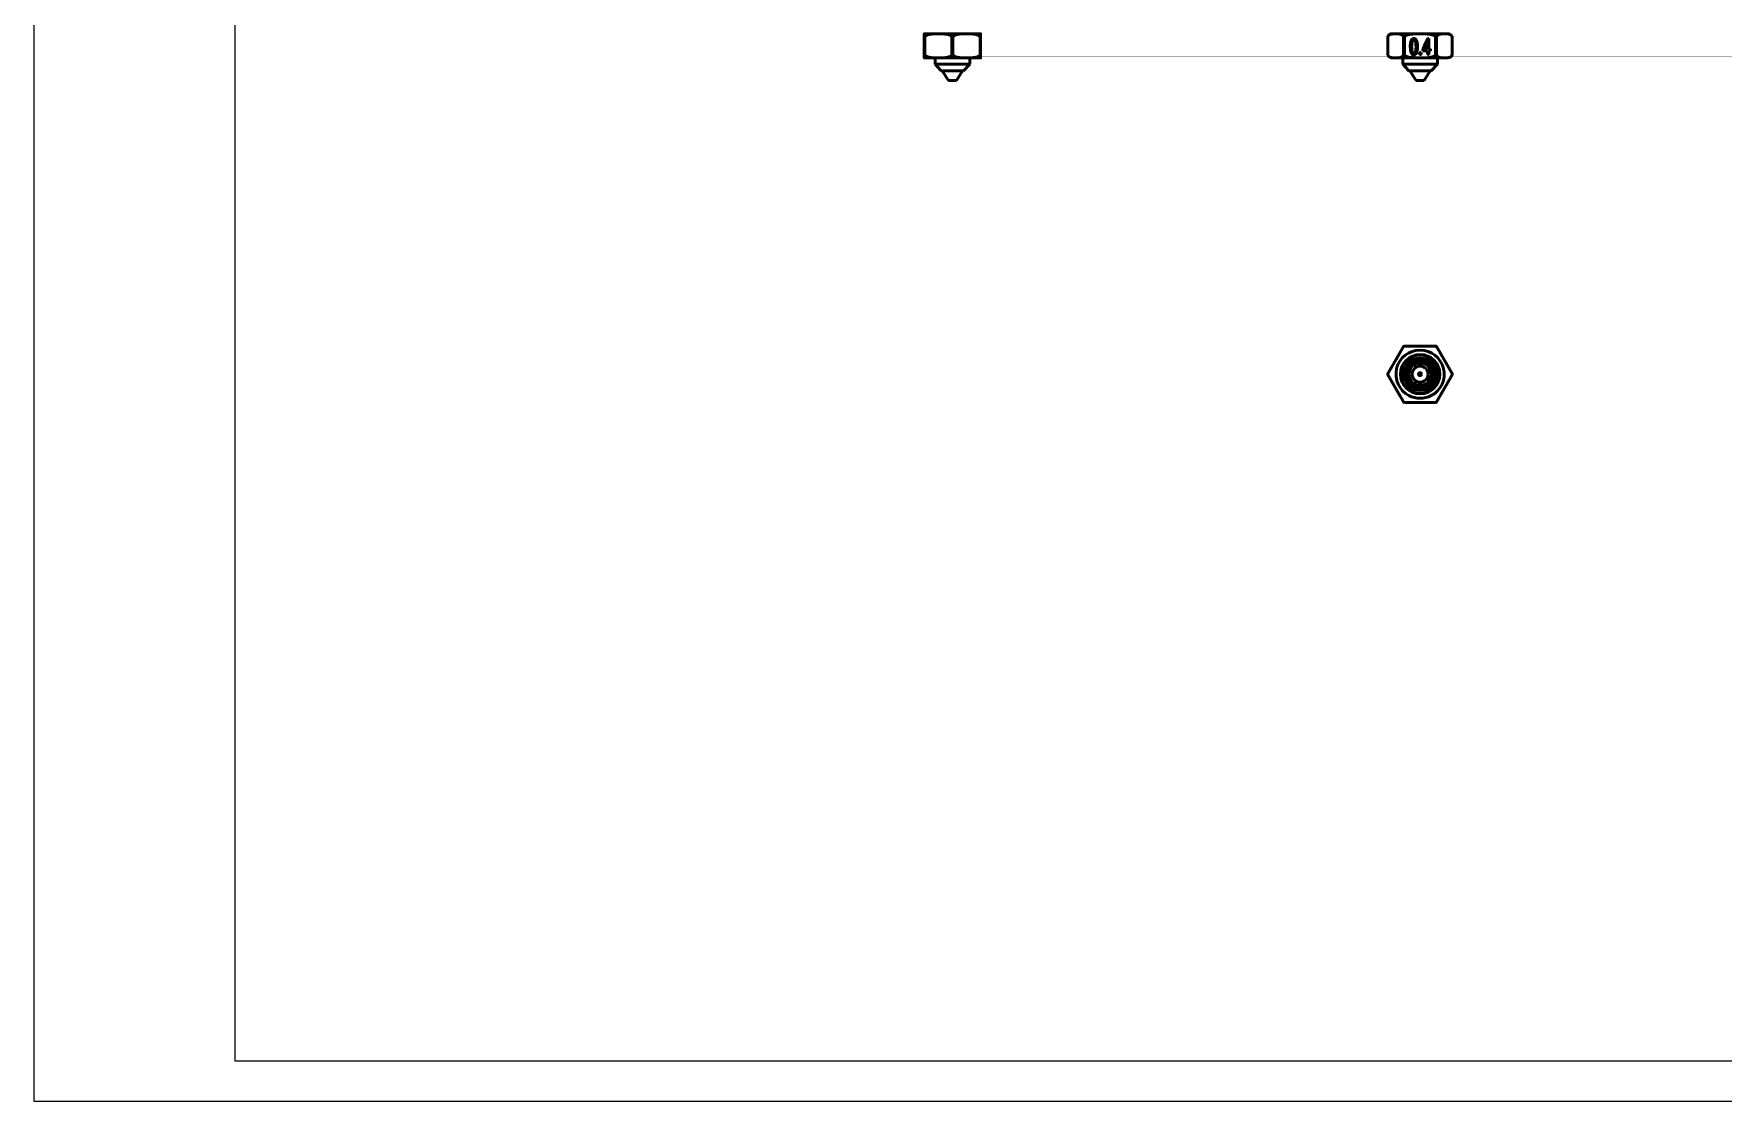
# Paper-space layout 'Layout1' of a CAD drawing. Header units: millimetres. Extents: x 0 to 420, y 0 to 297.
# Drawn here: x 0 to 210, y 0 to 132.7 of the extents above; entities that cross this region are included whole.
import ezdxf

# ---------------------------------------------------------------- set-up
doc = ezdxf.new("R2010")
doc.units = ezdxf.units.MM
doc.layers.add('170', color=7, linetype='Continuous', true_color=0xffffff)

psp = doc.layouts.get("Layout1")

# ---------------------------------------------------------------- linework, layer by layer
at = {"layer": '170', "color": 80, "linetype": 'Continuous', "lineweight": 13}
for p, q in [((0, 297), (0, 0)), ((0, 0), (420, 0))]:
    psp.add_line(p, q, dxfattribs=at)
at = {"layer": '170', "color": 80, "linetype": 'Continuous', "lineweight": 18}
for p, q in [((25, 292), (25, 5)), ((25, 5), (415, 5))]:
    psp.add_line(p, q, dxfattribs=at)
at = {"layer": '170', "color": 155, "linetype": 'Continuous', "lineweight": 50}
for p, q in [((110.69, 130.08), (110.69, 132.31)), ((110.76, 130.08), (110.76, 132.31)), ((114.12, 130.08), (114.12, 132.31)), ((114.26, 130.08), (114.26, 132.31)), ((117.62, 130.08), (117.62, 132.31)), ((117.69, 130.08), (117.69, 132.31)), ((168.32, 130.08), (168.32, 132.31)), ((168.32, 132.31), (168.32, 130.08)), ((170.25, 130.08), (170.25, 132.31)), ((170.38, 130.08), (170.38, 132.31)), ((174.25, 130.08), (174.25, 132.31)), ((174.38, 130.08), (174.38, 132.31)), ((176.31, 130.08), (176.31, 132.31)), ((176.32, 130.08), (176.32, 132.31)), ((110.69, 131.91), (110.68, 131.91)), ((110.68, 130.26), (110.69, 130.26)), ((112.04, 129.7), (112.04, 128.9)), ((112.04, 128.9), (112.81, 128.11)), ((112.93, 128.11), (113.69, 126.9)), ((114.69, 126.9), (115.45, 128.11)), ((115.58, 128.11), (116.34, 128.9)), ((116.34, 128.9), (116.34, 129.7)), ((170.17, 129.7), (170.17, 128.9)), ((170.17, 128.9), (170.93, 128.11)), ((171.06, 128.11), (171.82, 126.9)), ((172.82, 126.9), (173.57, 128.11)), ((173.7, 128.11), (174.47, 128.9)), ((174.47, 128.9), (174.47, 129.7))]:
    psp.add_line(p, q, dxfattribs=at)
for radius in [2, 1.85, 1.63, 1.5, 1.45, 1.38, 1, 0.2]:
    psp.add_circle((172.32, 90.38), radius, dxfattribs=at)
for centre, radius, start, end in [((110.75, 132.1), 0.6, 90, 95.6432), ((117.63, 132.1), 0.6, 84.3568, 90), ((168.87, 132.1), 0.6, 90, 158.9915), ((175.76, 132.1), 0.6, 37.7652, 90), ((175.76, 132.1), 0.6, 21.3039, 23.5848), ((110.75, 130.3), 0.6, 264.3568, 270), ((117.63, 130.3), 0.6, 270, 275.6432), ((168.87, 130.3), 0.6, 201.3039, 203.5848), ((168.87, 130.3), 0.6, 217.7652, 270), ((175.76, 130.3), 0.6, 270, 338.9915), ((172.32, 90.38), 3, 90, 242.585), ((172.32, 90.38), 2.45, 90, 270), ((172.32, 90.38), 2.35, 90, 270), ((172.32, 90.38), 4, 118.955, 121.045), ((172.32, 90.38), 3, 297.415, 90), ((172.32, 90.38), 2.45, 270, 90), ((172.32, 90.38), 2.35, 270, 90), ((172.32, 90.38), 4, 58.955, 61.045), ((172.32, 90.38), 4, 178.955, 181.045), ((172.32, 90.38), 4, 358.955, 1.045), ((172.32, 90.38), 4, 238.955, 241.045), ((172.32, 90.38), 3, 242.585, 270), ((172.32, 90.38), 3, 270, 297.415), ((172.32, 90.38), 4, 298.955, 301.045)]:
    psp.add_arc(centre, radius, start, end, dxfattribs=at)
for points, knots in [([(110.69, 132.69), (110.69, 132.69), (110.69, 132.69), (110.69, 132.68), (110.69, 132.67), (110.69, 132.65), (110.69, 132.64), (110.69, 132.63), (110.69, 132.57), (110.69, 132.53), (110.69, 132.47), (110.69, 132.44), (110.69, 132.4), (110.69, 132.31)], [0, 0, 0.002563, 0.012404, 0.021919, 0.056187, 0.102015, 0.146343, 0.173714, 0.327663, 0.439901, 0.583081, 0.669148, 0.766855, 1, 1]), ([(110.75, 132.7), (111.21, 132.7), (111.76, 132.7), (113.3, 132.7), (115.08, 132.7), (116.62, 132.7), (117.52, 132.7), (117.63, 132.7)], [0, 0, 0.066987, 0.146447, 0.37059, 0.629409, 0.853553, 0.982962, 1, 1]), ([(110.76, 132.31), (110.78, 132.34), (110.8, 132.36), (110.82, 132.38), (110.84, 132.4), (110.87, 132.42), (110.89, 132.44), (110.91, 132.46), (110.94, 132.47), (110.98, 132.5), (111.04, 132.53), (111.09, 132.55), (111.14, 132.57), (111.19, 132.59), (111.25, 132.6), (111.3, 132.62), (111.35, 132.63), (111.46, 132.65), (111.57, 132.66), (111.68, 132.67), (111.79, 132.68), (111.9, 132.68), (112.01, 132.69), (112.11, 132.69), (112.22, 132.69), (112.33, 132.69), (112.44, 132.69), (112.55, 132.69), (112.66, 132.69), (112.77, 132.69), (112.88, 132.69), (112.99, 132.68), (113.1, 132.68), (113.21, 132.67), (113.32, 132.66), (113.42, 132.65), (113.53, 132.63), (113.59, 132.62), (113.64, 132.6), (113.69, 132.59), (113.74, 132.57), (113.8, 132.55), (113.85, 132.53), (113.87, 132.51), (113.9, 132.5), (113.92, 132.49), (113.95, 132.47), (113.99, 132.44), (114.04, 132.4), (114.06, 132.38), (114.08, 132.36), (114.1, 132.34), (114.12, 132.31)], [0, 0, 0.008568, 0.016985, 0.025297, 0.033537, 0.041729, 0.049897, 0.05806, 0.0662, 0.082292, 0.098192, 0.113981, 0.129713, 0.145431, 0.161145, 0.176803, 0.192374, 0.223347, 0.254188, 0.284968, 0.315725, 0.346478, 0.377241, 0.408018, 0.438802, 0.469596, 0.500395, 0.5312, 0.562002, 0.592804, 0.623604, 0.654408, 0.685221, 0.716046, 0.746835, 0.777567, 0.80828, 0.823654, 0.839063, 0.854521, 0.870059, 0.88572, 0.901553, 0.909553, 0.917575, 0.925598, 0.933641, 0.949819, 0.96624, 0.974584, 0.982988, 0.991444, 1, 1]), ([(114.26, 132.31), (114.28, 132.34), (114.3, 132.36), (114.32, 132.38), (114.34, 132.4), (114.37, 132.42), (114.39, 132.44), (114.41, 132.46), (114.44, 132.47), (114.48, 132.5), (114.54, 132.53), (114.59, 132.55), (114.64, 132.57), (114.69, 132.59), (114.75, 132.6), (114.8, 132.62), (114.85, 132.63), (114.96, 132.65), (115.07, 132.66), (115.18, 132.67), (115.29, 132.68), (115.4, 132.68), (115.51, 132.69), (115.61, 132.69), (115.72, 132.69), (115.83, 132.69), (115.94, 132.69), (116.05, 132.69), (116.16, 132.69), (116.27, 132.69), (116.38, 132.69), (116.49, 132.68), (116.6, 132.68), (116.71, 132.67), (116.82, 132.66), (116.92, 132.65), (117.03, 132.63), (117.09, 132.62), (117.14, 132.6), (117.19, 132.59), (117.24, 132.57), (117.3, 132.55), (117.35, 132.53), (117.37, 132.51), (117.4, 132.5), (117.42, 132.49), (117.45, 132.47), (117.49, 132.44), (117.54, 132.4), (117.56, 132.38), (117.58, 132.36), (117.6, 132.34), (117.62, 132.31)], [0, 0, 0.008568, 0.016986, 0.025297, 0.033537, 0.04173, 0.049897, 0.05806, 0.0662, 0.082292, 0.098193, 0.113982, 0.129713, 0.145429, 0.161142, 0.1768, 0.192375, 0.223347, 0.254188, 0.284966, 0.315722, 0.346479, 0.377242, 0.408016, 0.4388, 0.469594, 0.500396, 0.531201, 0.562003, 0.592805, 0.623605, 0.654406, 0.685222, 0.716048, 0.746837, 0.777566, 0.808281, 0.823656, 0.839062, 0.854522, 0.870061, 0.885722, 0.901555, 0.909555, 0.917574, 0.9256, 0.93364, 0.94982, 0.966242, 0.974586, 0.982988, 0.991444, 1, 1]), ([(117.69, 132.31), (117.69, 132.34), (117.69, 132.38), (117.69, 132.4), (117.69, 132.44), (117.69, 132.47), (117.69, 132.53), (117.69, 132.57), (117.69, 132.59), (117.69, 132.62), (117.69, 132.65), (117.69, 132.67), (117.69, 132.68), (117.69, 132.69), (117.69, 132.69), (117.69, 132.69)], [0, 0, 0.064229, 0.180802, 0.233936, 0.331289, 0.418146, 0.561817, 0.673537, 0.719828, 0.796407, 0.878275, 0.944085, 0.97819, 0.993757, 0.997437, 1, 1]), ([(168.32, 132.31), (168.33, 132.34), (168.34, 132.36), (168.35, 132.38), (168.36, 132.4), (168.37, 132.42), (168.39, 132.44), (168.4, 132.46), (168.41, 132.47), (168.44, 132.5), (168.47, 132.53), (168.5, 132.55), (168.53, 132.57), (168.56, 132.59), (168.59, 132.6), (168.62, 132.62), (168.66, 132.63), (168.72, 132.65), (168.78, 132.66), (168.84, 132.67), (168.91, 132.68), (168.97, 132.68), (169.03, 132.69), (169.1, 132.69), (169.16, 132.69), (169.22, 132.69), (169.29, 132.69), (169.35, 132.69), (169.41, 132.69), (169.47, 132.69), (169.54, 132.69), (169.6, 132.68), (169.66, 132.68), (169.73, 132.67), (169.79, 132.66), (169.85, 132.65), (169.91, 132.63), (169.94, 132.62), (169.98, 132.6), (170.01, 132.59), (170.04, 132.57), (170.07, 132.55), (170.1, 132.53), (170.11, 132.51), (170.12, 132.5), (170.14, 132.49), (170.15, 132.47), (170.18, 132.44), (170.21, 132.4), (170.22, 132.38), (170.23, 132.36), (170.24, 132.34), (170.25, 132.31)], [0, 0, 0.011931, 0.023344, 0.034318, 0.044922, 0.055196, 0.065197, 0.074962, 0.084481, 0.102735, 0.120117, 0.136845, 0.15307, 0.168918, 0.184471, 0.199731, 0.214718, 0.244113, 0.273011, 0.301632, 0.330104, 0.358507, 0.386879, 0.415248, 0.443614, 0.471984, 0.500362, 0.528744, 0.557124, 0.585508, 0.613901, 0.642311, 0.670768, 0.69931, 0.727944, 0.756751, 0.785907, 0.800712, 0.815732, 0.831033, 0.8467, 0.862841, 0.879608, 0.888278, 0.897117, 0.906127, 0.915334, 0.934457, 0.954796, 0.965526, 0.976619, 0.988084, 1, 1]), ([(168.87, 132.7), (169.34, 132.7), (170.59, 132.7), (172.32, 132.7)], [0, 0, 0.133974, 0.500002, 1, 1]), ([(170.38, 132.31), (170.4, 132.34), (170.42, 132.36), (170.45, 132.38), (170.47, 132.4), (170.5, 132.42), (170.52, 132.44), (170.55, 132.46), (170.58, 132.47), (170.63, 132.5), (170.69, 132.53), (170.75, 132.55), (170.81, 132.57), (170.87, 132.59), (170.93, 132.6), (171, 132.62), (171.06, 132.63), (171.18, 132.65), (171.31, 132.66), (171.43, 132.67), (171.56, 132.68), (171.69, 132.68), (171.81, 132.69), (171.94, 132.69), (172.06, 132.69), (172.19, 132.69), (172.32, 132.69)], [0, 0, 0.015884, 0.031628, 0.0473, 0.062953, 0.078618, 0.094334, 0.110126, 0.125959, 0.157457, 0.188801, 0.220099, 0.251422, 0.282829, 0.31432, 0.345769, 0.377101, 0.439543, 0.501827, 0.564043, 0.626254, 0.688484, 0.75074, 0.813027, 0.875333, 0.937657, 1, 1]), ([(172.32, 132.7), (173.21, 132.7), (174.75, 132.7), (175.64, 132.7), (175.76, 132.7)], [0, 0, 0.258821, 0.70711, 0.965927, 1, 1]), ([(172.32, 132.69), (172.44, 132.69), (172.57, 132.69), (172.69, 132.69), (172.82, 132.69), (172.95, 132.68), (173.07, 132.68), (173.2, 132.67), (173.32, 132.66), (173.39, 132.65), (173.45, 132.65), (173.51, 132.64), (173.58, 132.63), (173.7, 132.6), (173.82, 132.57), (173.88, 132.55), (173.94, 132.53), (174, 132.5), (174.06, 132.47), (174.08, 132.46), (174.11, 132.44), (174.14, 132.42), (174.16, 132.4), (174.21, 132.36), (174.25, 132.31)], [0, 0, 0.062422, 0.124834, 0.187234, 0.24962, 0.311991, 0.374351, 0.436719, 0.499128, 0.53036, 0.561633, 0.592965, 0.624299, 0.686833, 0.749358, 0.780715, 0.812071, 0.843325, 0.874533, 0.890167, 0.905847, 0.921587, 0.937309, 0.968598, 1, 1]), ([(174.38, 132.31), (174.39, 132.34), (174.4, 132.36), (174.41, 132.38), (174.42, 132.4), (174.44, 132.42), (174.45, 132.44), (174.46, 132.46), (174.48, 132.47), (174.51, 132.5), (174.53, 132.53), (174.56, 132.55), (174.59, 132.57), (174.62, 132.59), (174.66, 132.6), (174.69, 132.62), (174.72, 132.63), (174.78, 132.65), (174.84, 132.66), (174.91, 132.67), (174.97, 132.68), (175.03, 132.68), (175.09, 132.69), (175.16, 132.69), (175.22, 132.69), (175.28, 132.69), (175.35, 132.69), (175.41, 132.69), (175.47, 132.69), (175.54, 132.69), (175.6, 132.69), (175.66, 132.68), (175.73, 132.68), (175.79, 132.67), (175.85, 132.66), (175.91, 132.65), (175.98, 132.63), (176.01, 132.62), (176.04, 132.6), (176.07, 132.59), (176.1, 132.57), (176.13, 132.55), (176.16, 132.53), (176.17, 132.51), (176.19, 132.5), (176.2, 132.49), (176.22, 132.47), (176.24, 132.44), (176.27, 132.4), (176.28, 132.38), (176.29, 132.36), (176.3, 132.34), (176.31, 132.31)], [0, 0, 0.011931, 0.023344, 0.034315, 0.04492, 0.055197, 0.065197, 0.07496, 0.084479, 0.102735, 0.120115, 0.136846, 0.153067, 0.168916, 0.184468, 0.199732, 0.21472, 0.24411, 0.273009, 0.30163, 0.330106, 0.358505, 0.386877, 0.41525, 0.443612, 0.471986, 0.50036, 0.528742, 0.557126, 0.585507, 0.613899, 0.64231, 0.670767, 0.699313, 0.727942, 0.756749, 0.785905, 0.800711, 0.815731, 0.831036, 0.846699, 0.86284, 0.879611, 0.88828, 0.897119, 0.906126, 0.915336, 0.934457, 0.954796, 0.965526, 0.976618, 0.988086, 1, 1]), ([(171.15, 131.66), (171.11, 131.41), (171.1, 131.09), (171.13, 130.6), (171.24, 130.27), (171.37, 130.11), (171.55, 130.06), (171.69, 130.09), (171.8, 130.18), (171.89, 130.32), (171.95, 130.52)], [0, 0, 0.103787, 0.234798, 0.43366, 0.574108, 0.658252, 0.733661, 0.791164, 0.849487, 0.917601, 1, 1]), ([(171.95, 130.52), (171.99, 130.77), (172, 131.09), (171.99, 131.35), (171.97, 131.56), (171.93, 131.72), (171.88, 131.86), (171.82, 131.97), (171.74, 132.05), (171.65, 132.1), (171.55, 132.11), (171.41, 132.08), (171.3, 132), (171.21, 131.85), (171.15, 131.66)], [0, 0, 0.103456, 0.233684, 0.342795, 0.427595, 0.495482, 0.55428, 0.605012, 0.64981, 0.691641, 0.734464, 0.791609, 0.849656, 0.917701, 1, 1]), ([(171.36, 131.77), (171.3, 131.5), (171.27, 131.09), (171.29, 130.67), (171.35, 130.43)], [0, 0, 0.199402, 0.507809, 0.812731, 1, 1]), ([(171.35, 130.43), (171.44, 130.31), (171.55, 130.26), (171.66, 130.31), (171.75, 130.43), (171.8, 130.68), (171.82, 131.09), (171.8, 131.5), (171.75, 131.75), (171.66, 131.87), (171.55, 131.91), (171.44, 131.87), (171.36, 131.77)], [0, 0, 0.063793, 0.111954, 0.160203, 0.224095, 0.330802, 0.503957, 0.677717, 0.784251, 0.847943, 0.8967, 0.943212, 1, 1]), ([(110.69, 130.08), (110.69, 130.03), (110.69, 130.01), (110.69, 129.97), (110.69, 129.94), (110.69, 129.89), (110.69, 129.84), (110.69, 129.8), (110.69, 129.78), (110.69, 129.76), (110.69, 129.73), (110.69, 129.71), (110.69, 129.71), (110.69, 129.7), (110.69, 129.7), (110.69, 129.7)], [0, 0, 0.124346, 0.18078, 0.284024, 0.376009, 0.494602, 0.621156, 0.719847, 0.796401, 0.82759, 0.916194, 0.964149, 0.97819, 0.993784, 0.999427, 1, 1]), ([(117.63, 129.7), (117.17, 129.7), (115.91, 129.7), (114.19, 129.7), (112.47, 129.7), (111.21, 129.7), (110.75, 129.7)], [0, 0, 0.066987, 0.250001, 0.5, 0.750001, 0.933013, 1, 1]), ([(114.12, 130.08), (114.1, 130.05), (114.08, 130.03), (114.06, 130.01), (114.04, 129.99), (114.02, 129.97), (113.99, 129.95), (113.97, 129.93), (113.95, 129.92), (113.9, 129.89), (113.85, 129.86), (113.8, 129.84), (113.74, 129.82), (113.69, 129.8), (113.64, 129.79), (113.58, 129.78), (113.53, 129.76), (113.42, 129.74), (113.31, 129.73), (113.2, 129.72), (113.1, 129.71), (112.99, 129.71), (112.88, 129.7), (112.77, 129.7), (112.66, 129.7), (112.55, 129.7), (112.44, 129.7), (112.33, 129.7), (112.22, 129.7), (112.11, 129.7), (112, 129.7), (111.89, 129.71), (111.78, 129.71), (111.68, 129.72), (111.57, 129.73), (111.46, 129.74), (111.35, 129.76), (111.3, 129.78), (111.24, 129.79), (111.19, 129.8), (111.14, 129.82), (111.09, 129.84), (111.04, 129.86), (111.01, 129.88), (110.99, 129.89), (110.96, 129.9), (110.94, 129.92), (110.89, 129.95), (110.84, 129.99), (110.82, 130.01), (110.8, 130.03), (110.78, 130.05), (110.76, 130.08)], [0, 0, 0.008568, 0.016986, 0.025297, 0.033535, 0.041729, 0.049897, 0.058058, 0.066198, 0.082292, 0.098192, 0.113981, 0.129711, 0.14543, 0.161145, 0.176803, 0.192373, 0.223346, 0.254187, 0.284967, 0.315724, 0.346478, 0.377244, 0.408018, 0.438802, 0.469596, 0.500395, 0.531199, 0.562002, 0.592804, 0.623604, 0.654408, 0.685221, 0.716049, 0.746839, 0.777567, 0.80828, 0.823655, 0.839063, 0.854521, 0.870063, 0.88572, 0.901554, 0.909553, 0.917575, 0.925598, 0.933643, 0.949821, 0.966242, 0.974586, 0.98299, 0.991447, 1, 1]), ([(112.04, 128.9), (112.15, 128.9), (112.93, 128.9), (114.19, 128.9), (115.46, 128.9), (116.24, 128.9), (116.34, 128.9)], [0, 0, 0.024471, 0.206107, 0.5, 0.793893, 0.975529, 1, 1]), ([(112.81, 128.11), (112.91, 128.11), (113.66, 128.11), (114.72, 128.11), (115.17, 128.11), (115.58, 128.11)], [0, 0, 0.038063, 0.308661, 0.691343, 0.853554, 1, 1]), ([(117.62, 130.08), (117.6, 130.05), (117.58, 130.03), (117.56, 130.01), (117.54, 129.99), (117.52, 129.97), (117.49, 129.95), (117.47, 129.93), (117.45, 129.92), (117.4, 129.89), (117.35, 129.86), (117.3, 129.84), (117.24, 129.82), (117.19, 129.8), (117.14, 129.79), (117.08, 129.78), (117.03, 129.76), (116.92, 129.74), (116.81, 129.73), (116.7, 129.72), (116.6, 129.71), (116.49, 129.71), (116.38, 129.7), (116.27, 129.7), (116.16, 129.7), (116.05, 129.7), (115.94, 129.7), (115.83, 129.7), (115.72, 129.7), (115.61, 129.7), (115.5, 129.7), (115.39, 129.71), (115.28, 129.71), (115.18, 129.72), (115.07, 129.73), (114.96, 129.74), (114.85, 129.76), (114.8, 129.78), (114.74, 129.79), (114.69, 129.8), (114.64, 129.82), (114.59, 129.84), (114.54, 129.86), (114.51, 129.88), (114.49, 129.89), (114.46, 129.9), (114.44, 129.92), (114.39, 129.95), (114.34, 129.99), (114.32, 130.01), (114.3, 130.03), (114.28, 130.05), (114.26, 130.08)], [0, 0, 0.008566, 0.016986, 0.025297, 0.033535, 0.041727, 0.049895, 0.058056, 0.066199, 0.082292, 0.098193, 0.113982, 0.129712, 0.145428, 0.161143, 0.1768, 0.192371, 0.223344, 0.254185, 0.284966, 0.315722, 0.346479, 0.377242, 0.408016, 0.4388, 0.469594, 0.500396, 0.531198, 0.562004, 0.592802, 0.623606, 0.654407, 0.685223, 0.716049, 0.746838, 0.777566, 0.808279, 0.823657, 0.839063, 0.854523, 0.870062, 0.88572, 0.901556, 0.909553, 0.917575, 0.9256, 0.933642, 0.949821, 0.966244, 0.974588, 0.98299, 0.991447, 1, 1]), ([(117.69, 129.7), (117.69, 129.7), (117.69, 129.7), (117.69, 129.71), (117.69, 129.72), (117.69, 129.73), (117.69, 129.74), (117.69, 129.76), (117.69, 129.82), (117.69, 129.87), (117.69, 129.92), (117.69, 129.95), (117.69, 129.97), (117.69, 130.03), (117.69, 130.08)], [0, 0, 0.002535, 0.006243, 0.021892, 0.056161, 0.084297, 0.122546, 0.173691, 0.327644, 0.439885, 0.58307, 0.669166, 0.716549, 0.87639, 1, 1]), ([(170.25, 130.08), (170.24, 130.05), (170.23, 130.03), (170.22, 130.01), (170.21, 129.99), (170.19, 129.97), (170.18, 129.95), (170.17, 129.93), (170.15, 129.92), (170.13, 129.89), (170.1, 129.86), (170.07, 129.84), (170.04, 129.82), (170.01, 129.8), (169.97, 129.79), (169.94, 129.78), (169.91, 129.76), (169.85, 129.74), (169.79, 129.73), (169.72, 129.72), (169.66, 129.71), (169.6, 129.71), (169.54, 129.7), (169.47, 129.7), (169.41, 129.7), (169.35, 129.7), (169.28, 129.7), (169.22, 129.7), (169.16, 129.7), (169.09, 129.7), (169.03, 129.7), (168.97, 129.71), (168.9, 129.71), (168.84, 129.72), (168.78, 129.73), (168.72, 129.74), (168.65, 129.76), (168.62, 129.78), (168.59, 129.79), (168.56, 129.8), (168.53, 129.82), (168.5, 129.84), (168.47, 129.86), (168.46, 129.88), (168.44, 129.89), (168.43, 129.9), (168.42, 129.92), (168.39, 129.95), (168.36, 129.99), (168.35, 130.01), (168.34, 130.03), (168.33, 130.05), (168.32, 130.08)], [0, 0, 0.011931, 0.023344, 0.034318, 0.044918, 0.055199, 0.065199, 0.074958, 0.08448, 0.102734, 0.120117, 0.136844, 0.153066, 0.168915, 0.184469, 0.19973, 0.214715, 0.244112, 0.273009, 0.301631, 0.330107, 0.358506, 0.386882, 0.415247, 0.443613, 0.471988, 0.500365, 0.528743, 0.557127, 0.585508, 0.6139, 0.64231, 0.670768, 0.699309, 0.727948, 0.75675, 0.785911, 0.800714, 0.815732, 0.831032, 0.8467, 0.862844, 0.879611, 0.888277, 0.89712, 0.90613, 0.915337, 0.934457, 0.954802, 0.96553, 0.976625, 0.98809, 1, 1]), ([(172.32, 129.7), (170.59, 129.7), (169.34, 129.7), (168.87, 129.7)], [0, 0, 0.499998, 0.866026, 1, 1]), ([(170.17, 128.9), (170.27, 128.9), (171.05, 128.9), (172.32, 128.9)], [0, 0, 0.048941, 0.412215, 1, 1]), ([(172.32, 129.7), (172.19, 129.7), (172.06, 129.7), (171.94, 129.7), (171.81, 129.7), (171.68, 129.71), (171.56, 129.71), (171.43, 129.72), (171.31, 129.73), (171.24, 129.74), (171.18, 129.74), (171.12, 129.75), (171.06, 129.76), (170.93, 129.79), (170.81, 129.82), (170.75, 129.84), (170.69, 129.87), (170.63, 129.89), (170.58, 129.92), (170.55, 129.94), (170.52, 129.95), (170.49, 129.97), (170.47, 129.99), (170.42, 130.03), (170.38, 130.08)], [0, 0, 0.062422, 0.124834, 0.187234, 0.249621, 0.311991, 0.374352, 0.436719, 0.499124, 0.530361, 0.561633, 0.592961, 0.624295, 0.686834, 0.749354, 0.780716, 0.812076, 0.843326, 0.874535, 0.89017, 0.905846, 0.921583, 0.937306, 0.968595, 1, 1]), ([(170.93, 128.11), (171.04, 128.11), (171.79, 128.11), (172.32, 128.11)], [0, 0, 0.076118, 0.617317, 1, 1]), ([(174.25, 130.08), (174.23, 130.05), (174.21, 130.03), (174.19, 130.01), (174.16, 129.99), (174.14, 129.97), (174.11, 129.95), (174.08, 129.94), (174.05, 129.92), (174, 129.89), (173.94, 129.86), (173.88, 129.84), (173.82, 129.82), (173.76, 129.8), (173.7, 129.79), (173.63, 129.78), (173.57, 129.76), (173.45, 129.74), (173.32, 129.73), (173.2, 129.72), (173.07, 129.71), (172.95, 129.71), (172.82, 129.7), (172.69, 129.7), (172.57, 129.7), (172.44, 129.7), (172.32, 129.7)], [0, 0, 0.015884, 0.031628, 0.047297, 0.062945, 0.078622, 0.09433, 0.110126, 0.125952, 0.15745, 0.188796, 0.220092, 0.251417, 0.282824, 0.314319, 0.345768, 0.377096, 0.439542, 0.501822, 0.564043, 0.626254, 0.688484, 0.75074, 0.813022, 0.875333, 0.937657, 1, 1]), ([(175.76, 129.7), (175.64, 129.7), (174.75, 129.7), (174.04, 129.7), (172.32, 129.7)], [0, 0, 0.034073, 0.29289, 0.499998, 1, 1]), ([(172.32, 128.9), (173.58, 128.9), (174.05, 128.9), (174.47, 128.9)], [0, 0, 0.58779, 0.809023, 1, 1]), ([(172.32, 128.11), (172.85, 128.11), (173.59, 128.11), (173.7, 128.11)], [0, 0, 0.38268, 0.923875, 1, 1]), ([(176.31, 130.08), (176.3, 130.05), (176.29, 130.03), (176.28, 130.01), (176.27, 129.99), (176.26, 129.97), (176.24, 129.95), (176.23, 129.93), (176.22, 129.92), (176.19, 129.89), (176.16, 129.86), (176.13, 129.84), (176.1, 129.82), (176.07, 129.8), (176.04, 129.79), (176.01, 129.78), (175.97, 129.76), (175.91, 129.74), (175.85, 129.73), (175.79, 129.72), (175.72, 129.71), (175.66, 129.71), (175.6, 129.7), (175.53, 129.7), (175.47, 129.7), (175.41, 129.7), (175.35, 129.7), (175.28, 129.7), (175.22, 129.7), (175.16, 129.7), (175.09, 129.7), (175.03, 129.71), (174.97, 129.71), (174.9, 129.72), (174.84, 129.73), (174.78, 129.74), (174.72, 129.76), (174.69, 129.78), (174.66, 129.79), (174.62, 129.8), (174.59, 129.82), (174.56, 129.84), (174.53, 129.86), (174.52, 129.88), (174.51, 129.89), (174.49, 129.9), (174.48, 129.92), (174.45, 129.95), (174.42, 129.99), (174.41, 130.01), (174.4, 130.03), (174.39, 130.05), (174.38, 130.08)], [0, 0, 0.011931, 0.023344, 0.034315, 0.044916, 0.055197, 0.065197, 0.074956, 0.084481, 0.102735, 0.120114, 0.136846, 0.153064, 0.168912, 0.184467, 0.199731, 0.214717, 0.244109, 0.273007, 0.301629, 0.330104, 0.358503, 0.386885, 0.415249, 0.44361, 0.471985, 0.500368, 0.528741, 0.557125, 0.585505, 0.613898, 0.642308, 0.670766, 0.699312, 0.72795, 0.756749, 0.785914, 0.800712, 0.81573, 0.831035, 0.846698, 0.862847, 0.879614, 0.88828, 0.897119, 0.906126, 0.915339, 0.934456, 0.954804, 0.96553, 0.976627, 0.98809, 1, 1]), ([(114.69, 126.9), (114.55, 126.9), (113.84, 126.9), (113.69, 126.9)], [0, 0, 0.146448, 0.853552, 1, 1]), ([(172.82, 126.9), (172.67, 126.9), (171.96, 126.9), (171.82, 126.9)], [0, 0, 0.146448, 0.853552, 1, 1]), ([(170.25, 93.8), (170.23, 93.77), (170.22, 93.75), (170.19, 93.7), (170.17, 93.66), (170.15, 93.63), (170.1, 93.53), (170.04, 93.43), (169.97, 93.32), (169.91, 93.21), (169.79, 93), (169.66, 92.78), (169.54, 92.56), (169.41, 92.34), (169.35, 92.23), (169.22, 92.02), (169.09, 91.8), (168.97, 91.58), (168.9, 91.47), (168.78, 91.25), (168.65, 91.04), (168.62, 90.98), (168.56, 90.88), (168.5, 90.77), (168.46, 90.7), (168.43, 90.65), (168.39, 90.57), (168.35, 90.51), (168.34, 90.49), (168.32, 90.45)], [0, 0, 0.011176, 0.017224, 0.030103, 0.043898, 0.051075, 0.080757, 0.111617, 0.143381, 0.175549, 0.240173, 0.305062, 0.370106, 0.435237, 0.467823, 0.533015, 0.598202, 0.663365, 0.695934, 0.7609, 0.825128, 0.841019, 0.872544, 0.903648, 0.92661, 0.941519, 0.962866, 0.982688, 0.988806, 1, 1]), ([(172.32, 93.88), (172.06, 93.88), (171.81, 93.88), (171.56, 93.88), (171.31, 93.88), (171.18, 93.88), (171.06, 93.88), (170.81, 93.88), (170.69, 93.88), (170.58, 93.88), (170.52, 93.88), (170.49, 93.88), (170.42, 93.88), (170.38, 93.88)], [0, 0, 0.130439, 0.260814, 0.391061, 0.521084, 0.585968, 0.65067, 0.777757, 0.839486, 0.898392, 0.926428, 0.940005, 0.977835, 1, 1]), ([(174.25, 93.88), (174.21, 93.88), (174.16, 93.88), (174.14, 93.88), (174.08, 93.88), (174, 93.88), (173.88, 93.88), (173.76, 93.88), (173.63, 93.88), (173.45, 93.88), (173.2, 93.88), (173.07, 93.88), (172.82, 93.88), (172.69, 93.88), (172.44, 93.88), (172.32, 93.88)], [0, 0, 0.022331, 0.047031, 0.060149, 0.0877, 0.131347, 0.191912, 0.254538, 0.318573, 0.415228, 0.544669, 0.609558, 0.739554, 0.804624, 0.934855, 1, 1]), ([(176.31, 90.45), (176.3, 90.47), (176.28, 90.51), (176.26, 90.55), (176.23, 90.6), (176.22, 90.62), (176.16, 90.72), (176.1, 90.82), (176.04, 90.93), (176.01, 90.98), (175.91, 91.15), (175.79, 91.36), (175.66, 91.58), (175.6, 91.69), (175.47, 91.91), (175.35, 92.13), (175.28, 92.24), (175.16, 92.46), (175.03, 92.67), (174.97, 92.78), (174.84, 93), (174.72, 93.22), (174.69, 93.27), (174.62, 93.38), (174.56, 93.48), (174.52, 93.56), (174.49, 93.61), (174.48, 93.63), (174.42, 93.72), (174.41, 93.75), (174.4, 93.77), (174.38, 93.8)], [0, 0, 0.005421, 0.017223, 0.030102, 0.043896, 0.051075, 0.080756, 0.111615, 0.143379, 0.15945, 0.20782, 0.272591, 0.337568, 0.370107, 0.435236, 0.500419, 0.533014, 0.598201, 0.663365, 0.695934, 0.760901, 0.825129, 0.841018, 0.872546, 0.903647, 0.926609, 0.941518, 0.94878, 0.976287, 0.982688, 0.988807, 1, 1]), ([(168.32, 90.3), (168.34, 90.27), (168.35, 90.25), (168.37, 90.2), (168.4, 90.16), (168.44, 90.08), (168.47, 90.03), (168.53, 89.93), (168.59, 89.82), (168.66, 89.71), (168.72, 89.61), (168.84, 89.39), (168.91, 89.28), (169.03, 89.06), (169.1, 88.95), (169.22, 88.73), (169.35, 88.52), (169.41, 88.41), (169.54, 88.19), (169.66, 87.97), (169.79, 87.75), (169.91, 87.54), (169.98, 87.43), (170.01, 87.38), (170.07, 87.27), (170.11, 87.2), (170.14, 87.15), (170.18, 87.07), (170.22, 87.01), (170.24, 86.97), (170.25, 86.95)], [0, 0, 0.011174, 0.017222, 0.030102, 0.043895, 0.065744, 0.080754, 0.111614, 0.143381, 0.175547, 0.207819, 0.272592, 0.30506, 0.370105, 0.402664, 0.467822, 0.533013, 0.565607, 0.630786, 0.695932, 0.760899, 0.825125, 0.856826, 0.872542, 0.903645, 0.926608, 0.941518, 0.962866, 0.982686, 0.994585, 1, 1]), ([(174.38, 86.95), (174.4, 86.99), (174.42, 87.03), (174.45, 87.07), (174.48, 87.12), (174.51, 87.17), (174.56, 87.27), (174.62, 87.38), (174.69, 87.48), (174.72, 87.54), (174.84, 87.75), (174.97, 87.97), (175.09, 88.19), (175.22, 88.41), (175.35, 88.63), (175.47, 88.85), (175.6, 89.06), (175.73, 89.28), (175.85, 89.5), (175.98, 89.72), (176.04, 89.82), (176.07, 89.88), (176.13, 89.98), (176.17, 90.06), (176.2, 90.11), (176.22, 90.13), (176.27, 90.22), (176.29, 90.27), (176.31, 90.3)], [0, 0, 0.011176, 0.023541, 0.036893, 0.051072, 0.065744, 0.096059, 0.127404, 0.15945, 0.17555, 0.240175, 0.305061, 0.370104, 0.435238, 0.500416, 0.56561, 0.630788, 0.695934, 0.760899, 0.825127, 0.856828, 0.872546, 0.903647, 0.926611, 0.941518, 0.94878, 0.976285, 0.988805, 1, 1]), ([(170.38, 86.88), (170.42, 86.88), (170.45, 86.88), (170.5, 86.88), (170.55, 86.88), (170.63, 86.88), (170.75, 86.88), (170.87, 86.88), (171, 86.88), (171.06, 86.88), (171.31, 86.88), (171.56, 86.88), (171.69, 86.88), (171.94, 86.88), (172.19, 86.88), (172.32, 86.88)], [0, 0, 0.022331, 0.034414, 0.060144, 0.0877, 0.131352, 0.191917, 0.254543, 0.318573, 0.350739, 0.479887, 0.609558, 0.674526, 0.804629, 0.934855, 1, 1]), ([(172.32, 86.88), (172.57, 86.88), (172.82, 86.88), (173.07, 86.88), (173.32, 86.88), (173.45, 86.88), (173.58, 86.88), (173.82, 86.88), (173.94, 86.88), (174.06, 86.88), (174.08, 86.88), (174.14, 86.88), (174.21, 86.88), (174.25, 86.88)], [0, 0, 0.130439, 0.260814, 0.391061, 0.52109, 0.585968, 0.650675, 0.777762, 0.839481, 0.898392, 0.912546, 0.940011, 0.97784, 1, 1])]:
    psp.add_open_spline(points, degree=1, knots=knots, dxfattribs=at)
for points in [[(110.69, 132.31), (110.76, 132.31)], [(114.12, 132.31), (114.26, 132.31)], [(117.62, 132.31), (117.69, 132.31)], [(168.32, 132.31), (168.32, 132.31)], [(170.25, 132.31), (170.38, 132.31)], [(174.25, 132.31), (174.38, 132.31)], [(176.31, 132.31), (176.32, 132.31)], [(172.46, 130.38), (172.26, 130.38)], [(172.26, 130.38), (172.26, 130.1)], [(172.46, 130.1), (172.46, 130.38)], [(173.28, 132.11), (172.65, 130.8)], [(172.65, 130.8), (172.65, 130.58)], [(172.65, 130.58), (173.25, 130.58)], [(172.81, 130.8), (173.25, 131.71)], [(173.25, 130.8), (172.81, 130.8)], [(173.25, 131.71), (173.25, 130.8)], [(173.25, 130.58), (173.25, 130.1)], [(173.41, 132.11), (173.28, 132.11)], [(173.41, 130.8), (173.41, 132.11)], [(173.6, 130.8), (173.41, 130.8)], [(173.41, 130.58), (173.6, 130.58)], [(173.41, 130.1), (173.41, 130.58)], [(173.6, 130.58), (173.6, 130.8)], [(110.76, 130.08), (110.69, 130.08)], [(114.26, 130.08), (114.12, 130.08)], [(117.69, 130.08), (117.62, 130.08)], [(168.32, 130.08), (168.32, 130.08)], [(170.38, 130.08), (170.25, 130.08)], [(172.26, 130.1), (172.46, 130.1)], [(173.25, 130.1), (173.41, 130.1)], [(174.38, 130.08), (174.25, 130.08)], [(176.32, 130.08), (176.31, 130.08)]]:
    psp.add_open_spline(points, degree=1, dxfattribs=at)

doc.saveas('drawing.dxf')
